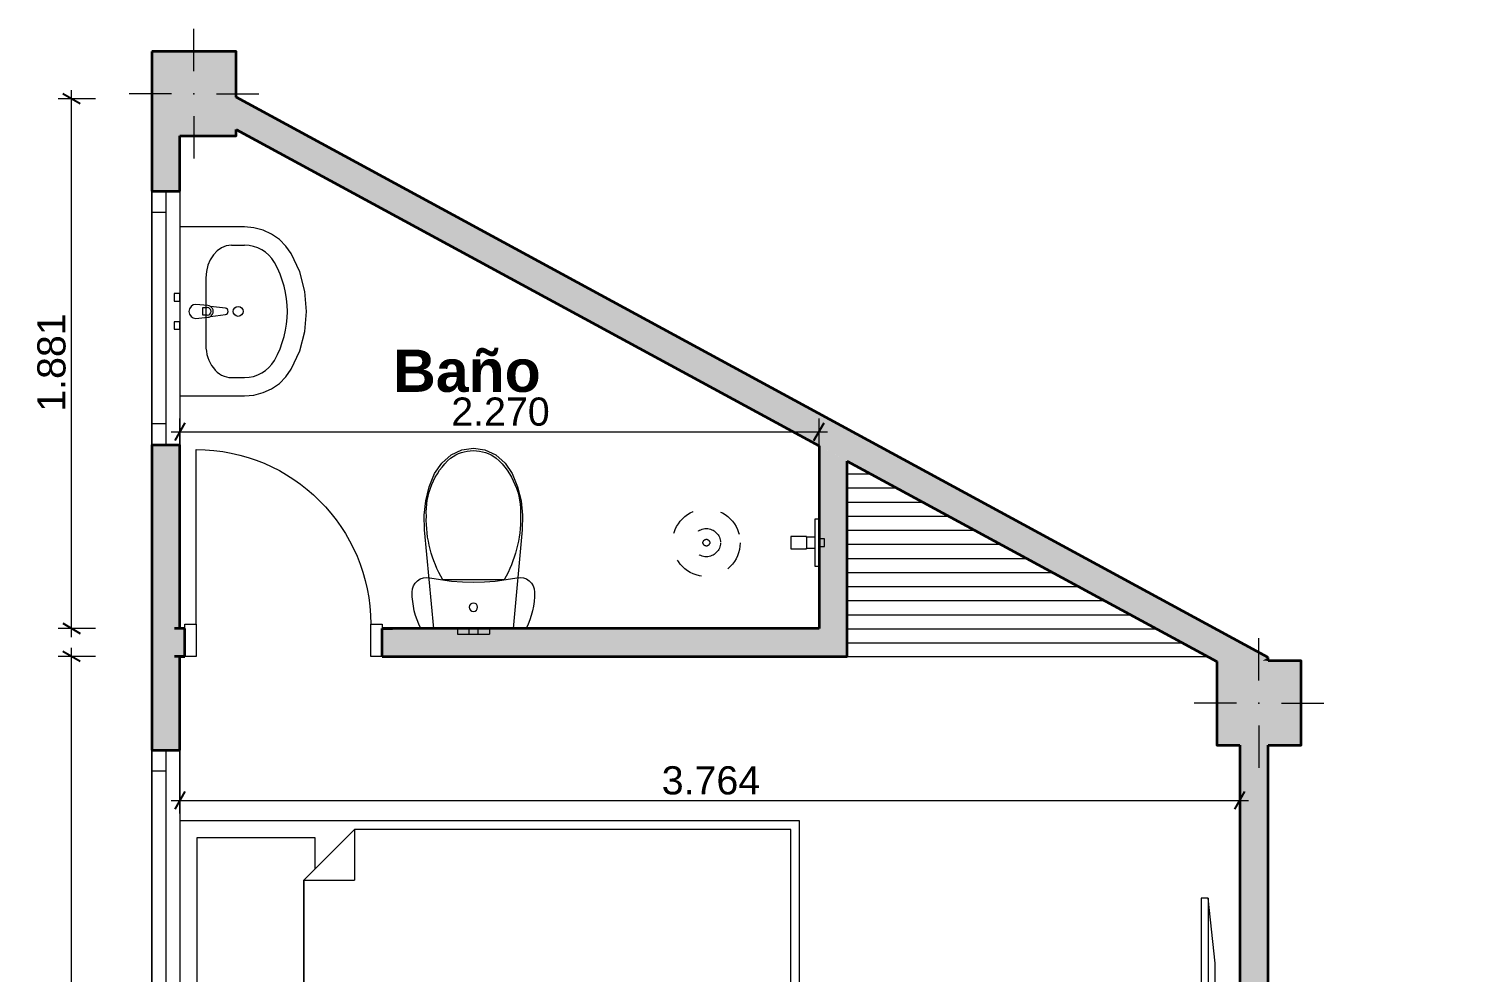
# Model space of a CAD drawing. Header units: metres. Extents: x 325.2 to 333.1, y -1.6 to 15.3.
# Drawn here: x 325.22 to 330.35, y 11.93 to 15.28 of the extents above; entities that cross this region are included whole.
import ezdxf

# ---------------------------------------------------------------- set-up
doc = ezdxf.new("R2010")
doc.units = ezdxf.units.M
doc.header["$MEASUREMENT"] = 0
doc.linetypes.add('Línea Oculta', pattern=[0.15875, 0.105833, -0.052917])
doc.linetypes.add('Wipeout_Contour', pattern=[1, 0, -1])
for name, color, linetype in [('Nuevo_Cotas - General', 7, 'Continuous'), ('Nuevo_Dibujo 2D - General', 7, 'Continuous'), ('Nuevo_Estructura - Carga', 7, 'Continuous'), ('Nuevo_Interior - Mobiliario', 7, 'Continuous'), ('Nuevo_Puertas ARCHICAD', 7, 'Continuous'), ('Nuevo_Ventanas ARCHICAD', 7, 'Continuous')]:
    doc.layers.add(name, color=color, linetype=linetype)
for name, color, linetype, lineweight, true_color in [('Nuevo_Cotas - General_Pluma_Nº__45', 7, 'Continuous', 25, 0x40a5ff), ('Nuevo_Cotas - General_Pluma_Nº__85', 7, 'Continuous', 20, 0x80c2ff), ('Nuevo_Dibujo 2D - General_Pluma_Nº__82', 7, 'Continuous', 20, 0xaaaaaa), ('Nuevo_Estructura - Carga_Pluma_Nº__160', 7, 'Continuous', 20, 0xb4a35c), ('Nuevo_Estructura - Carga_Pluma_Nº__28', 7, 'Continuous', 35, 0xa80f02), ('Nuevo_Interior - Mobiliario_Pluma_Nº__4', 7, 'Continuous', 20, 0x029e21), ('Nuevo_Notas - Textos_Pluma_Nº__86', 7, 'Continuous', 20, 0x5555ff), ('Nuevo_Puertas ARCHICAD_Pluma_Nº__23', 7, 'Continuous', 20, 0xff6600), ('Nuevo_Puertas ARCHICAD_Pluma_Nº__3', 7, 'Continuous', 18, 0xff6600), ('Nuevo_Ventanas ARCHICAD_Pluma_Nº__23', 7, 'Continuous', 20, 0xff6600), ('Nuevo_Ventanas ARCHICAD_Pluma_Nº__3', 7, 'Continuous', 18, 0xff6600)]:
    doc.layers.add(name, color=color, linetype=linetype, lineweight=lineweight, true_color=true_color)
for name, color, linetype, lineweight in [('Nuevo_Cotas - General_Pluma_Nº__46', 5, 'Continuous', 25), ('Nuevo_Dibujo 2D - General_Pluma_Nº__2', 8, 'Continuous', 15), ('Nuevo_Estructura - Carga_Pluma_Nº__20', 1, 'Continuous', 0), ('Nuevo_Estructura - Carga_Pluma_Nº__27', 7, 'Continuous', 35), ('Nuevo_Interior - Mobiliario_Pluma_Nº__75', 6, 'Continuous', 20), ('Nuevo_Puertas ARCHICAD_Pluma_Nº__141', 7, 'Continuous', 20), ('Nuevo_Puertas ARCHICAD_Pluma_Nº__27', 7, 'Continuous', 35), ('Nuevo_Ventanas ARCHICAD_Pluma_Nº__27', 7, 'Continuous', 35)]:
    doc.layers.add(name, color=color, linetype=linetype, lineweight=lineweight)
doc.styles.add('Estilo_Generado_1', font='')
doc.styles.add('Estilo_Generado_2', font='arial.ttf')
doc.styles.get('Estilo_Generado_1').set_extended_font_data('Arial')
doc.dimstyles.new('Estilo_Generado__1', dxfattribs={"dimtxt": 0.1, "dimasz": 0.0475, "dimexe": 0.18, "dimexo": 0.3, "dimgap": 0.09, "dimtad": 1, "dimtih": 1, "dimtoh": 1, "dimdec": 3, "dimzin": 0, "dimdsep": 46, "dimtxsty": 'Estilo_Generado_1', "dimblk": 'ARROWHEAD_2', "dimblk1": 'ARROWHEAD_2', "dimblk2": 'ARROWHEAD_2', "dimcen": 0.09, "dimclrd": 256, "dimclre": 256, "dimclrt": 5, "dimadec": 0, "dimazin": 0, "dimtfac": 1, "dimtdec": 4, "dimtmove": 0, "dimatfit": 3, "dimfxl": 1, "dimtolj": 1, "dimtzin": 0, "dimarcsym": 0})
doc.dimstyles.new('Estilo_Generado__2', dxfattribs={"dimtxt": 0.1, "dimasz": 0.0475, "dimexe": 0.18, "dimexo": 0.3, "dimgap": 0.09, "dimtad": 1, "dimdec": 3, "dimzin": 0, "dimdsep": 46, "dimtxsty": 'Estilo_Generado_1', "dimblk": 'ARROWHEAD_2', "dimblk1": 'ARROWHEAD_2', "dimblk2": 'ARROWHEAD_2', "dimcen": 0.09, "dimclrd": 256, "dimclre": 256, "dimclrt": 5, "dimadec": 0, "dimazin": 0, "dimtfac": 1, "dimtdec": 4, "dimtmove": 0, "dimatfit": 3, "dimfxl": 1, "dimtolj": 1, "dimtzin": 0, "dimarcsym": 0})

# ---------------------------------------------------------------- blocks, each defined once
blk = doc.blocks.new('Ventana 24_2')
at = {"layer": 'Nuevo_Ventanas ARCHICAD_Pluma_Nº__23', "color": 30, "linetype": 'Continuous', "lineweight": 20, "true_color": 0xff6600}
for p, q in [((-0.9515, 0), (-0.8765, 0)), ((-0.8765, 0), (-0.8765, -0.05)), ((0.8765, -0.05), (0.8765, 0)), ((0.8765, 0), (0.9515, 0)), ((-0.8765, -0.05), (-0.9515, -0.05)), ((0.9515, -0.05), (0.8765, -0.05))]:
    blk.add_line(p, q, dxfattribs=at)
at = {"layer": 'Nuevo_Ventanas ARCHICAD_Pluma_Nº__27', "color": 7, "linetype": 'Continuous', "lineweight": 35}
for p, q in [((-0.9515, 0), (-0.9515, 0.05)), ((-0.9515, -0.05), (-0.9515, 0)), ((-0.9515, -0.05), (-0.9515, 0)), ((0.9515, 0), (0.9515, 0.05)), ((0.9515, -0.05), (0.9515, 0)), ((0.9515, -0.05), (0.9515, 0))]:
    blk.add_line(p, q, dxfattribs=at)
at = {"layer": 'Nuevo_Ventanas ARCHICAD_Pluma_Nº__3', "color": 30, "linetype": 'Continuous', "lineweight": 18, "true_color": 0xff6600}
for p, q in [((-0.9515, 0.05), (0.9515, 0.05)), ((-0.8765, 0), (0.8765, 0)), ((-0.9515, -0.05), (0.9515, -0.05)), ((0.8765, -0.05), (-0.8765, -0.05))]:
    blk.add_line(p, q, dxfattribs=at)
blk = doc.blocks.new('Ventana 24_3')
at = {"layer": 'Nuevo_Ventanas ARCHICAD_Pluma_Nº__23', "color": 30, "linetype": 'Continuous', "lineweight": 20, "true_color": 0xff6600}
for p, q in [((-0.45, 0), (-0.375, 0)), ((-0.375, 0), (-0.375, -0.05)), ((0.375, -0.05), (0.375, 0)), ((0.375, 0), (0.45, 0)), ((-0.375, -0.05), (-0.45, -0.05)), ((0.45, -0.05), (0.375, -0.05))]:
    blk.add_line(p, q, dxfattribs=at)
at = {"layer": 'Nuevo_Ventanas ARCHICAD_Pluma_Nº__27', "color": 7, "linetype": 'Continuous', "lineweight": 35}
for p, q in [((-0.45, 0), (-0.45, 0.05)), ((-0.45, -0.05), (-0.45, 0)), ((-0.45, -0.05), (-0.45, 0)), ((0.45, 0), (0.45, 0.05)), ((0.45, -0.05), (0.45, 0)), ((0.45, -0.05), (0.45, 0))]:
    blk.add_line(p, q, dxfattribs=at)
at = {"layer": 'Nuevo_Ventanas ARCHICAD_Pluma_Nº__3', "color": 30, "linetype": 'Continuous', "lineweight": 18, "true_color": 0xff6600}
for p, q in [((-0.45, 0.05), (0.45, 0.05)), ((-0.375, 0), (0.375, 0)), ((-0.45, -0.05), (0.45, -0.05)), ((0.375, -0.05), (-0.375, -0.05))]:
    blk.add_line(p, q, dxfattribs=at)
blk = doc.blocks.new('Muro_1', base_point=(325.6538, 0))
at = {"layer": 'Nuevo_Estructura - Carga_Pluma_Nº__160', "linetype": 'Continuous', "lineweight": 0, "true_color": 0x5a512e}
for points in [[(325.7538, 14.9), (325.6538, 14.9), (325.6538, 14.7036), (325.7538, 14.7036)], [(325.6538, 12.7189), (325.7538, 12.7189), (325.7538, 13.8036), (325.6538, 13.8036)]]:
    blk.add_hatch(color=59, dxfattribs=at).paths.add_polyline_path(points)
at = {"layer": 'Nuevo_Estructura - Carga_Pluma_Nº__27', "color": 7, "linetype": 'Continuous', "lineweight": 35}
for p, q in [((325.6538, 14.7036), (325.7038, 14.7036)), ((325.7038, 14.7036), (325.7538, 14.7036)), ((325.6538, 13.8036), (325.7038, 13.8036)), ((325.7038, 13.8036), (325.7538, 13.8036)), ((325.6538, 12.7189), (325.7038, 12.7189)), ((325.7038, 12.7189), (325.7538, 12.7189))]:
    blk.add_line(p, q, dxfattribs=at)
at = {"layer": 'Nuevo_Estructura - Carga_Pluma_Nº__27', "color": 7, "linetype": 'Continuous', "lineweight": 35, "flags": 128}
for points in [[(325.6538, 14.9), (325.6538, 14.7036)], [(325.7538, 14.7036), (325.7538, 14.9)], [(325.6538, 13.8036), (325.6538, 12.7189)], [(325.7538, 13.1513), (325.7538, 13.8036)], [(325.7538, 12.7189), (325.7538, 13.0513)]]:
    blk.add_lwpolyline(points, dxfattribs=at)
at = {"layer": 'Nuevo_Ventanas ARCHICAD', "color": 21, "linetype": 'Continuous', "lineweight": 18, "true_color": 0xff9955, "rotation": 270}
for name, p in [('Ventana 24_3', (325.7038, 14.2536)), ('Ventana 24_2', (325.7038, 11.7674))]:
    blk.add_blockref(name, p, dxfattribs=at)
blk = doc.blocks.new('Muro_2', base_point=(325.6538, 15.2))
at = {"layer": 'Nuevo_Estructura - Carga_Pluma_Nº__160', "linetype": 'Continuous', "lineweight": 0, "true_color": 0x5a512e}
for points in [[(325.9538, 15.0371), (325.9538, 14.9234), (329.4353, 13.0334), (329.4353, 13.0363), (329.5178, 13.0363), (329.5178, 13.1024)], [(329.6178, 13.0481), (329.5178, 13.1024), (329.5178, 13.0363), (329.5978, 13.0363)], [(329.6178, 13.0481), (329.5978, 13.0363), (329.6178, 13.0363)]]:
    blk.add_hatch(color=59, dxfattribs=at).paths.add_polyline_path(points)
at = {"layer": 'Nuevo_Estructura - Carga_Pluma_Nº__27', "color": 7, "linetype": 'Continuous', "lineweight": 35, "flags": 128}
for points in [[(329.6178, 13.0481), (325.9538, 15.0371)], [(325.9538, 14.9234), (328.0233, 13.7999)], [(328.1233, 13.7456), (329.4353, 13.0334)]]:
    blk.add_lwpolyline(points, dxfattribs=at)
blk = doc.blocks.new('Puerta 24')
at = {"layer": 'Nuevo_Puertas ARCHICAD_Pluma_Nº__141', "color": 7, "linetype": 'Continuous', "lineweight": 20}
blk.add_arc((0.36, 0), 0.72, 90, 180, dxfattribs=at)
at = {"layer": 'Nuevo_Puertas ARCHICAD_Pluma_Nº__23', "color": 30, "linetype": 'Continuous', "lineweight": 20, "true_color": 0xff6600}
for p, q in [((-0.36, 0), (-0.4, 0)), ((-0.4, 0), (-0.4, -0.115)), ((-0.36, -0.115), (-0.36, 0)), ((0.4, 0), (0.36, 0)), ((0.36, 0), (0.36, -0.115)), ((0.4, -0.115), (0.4, 0)), ((-0.4, -0.115), (-0.36, -0.115)), ((0.36, -0.115), (0.4, -0.115))]:
    blk.add_line(p, q, dxfattribs=at)
at = {"layer": 'Nuevo_Puertas ARCHICAD_Pluma_Nº__27', "color": 7, "linetype": 'Continuous', "lineweight": 35}
for p, q in [((-0.4, -0.015), (-0.437, -0.015)), ((-0.4, -0.015), (-0.437, -0.015)), ((-0.4, -0.115), (-0.4, -0.015)), ((-0.4, -0.115), (-0.4, -0.015)), ((0.4, -0.115), (0.4, -0.015)), ((0.4, -0.115), (0.4, -0.015)), ((0.4, -0.015), (0.437, -0.015)), ((0.4, -0.015), (0.437, -0.015)), ((-0.4, -0.115), (-0.437, -0.115)), ((-0.4, -0.115), (-0.437, -0.115)), ((0.4, -0.115), (0.437, -0.115)), ((0.4, -0.115), (0.437, -0.115))]:
    blk.add_line(p, q, dxfattribs=at)
at = {"layer": 'Nuevo_Puertas ARCHICAD_Pluma_Nº__3', "color": 30, "linetype": 'Continuous', "lineweight": 18, "true_color": 0xff6600}
blk.add_line((0.36, 0), (0.36, 0.72), dxfattribs=at)
blk = doc.blocks.new('Muro_10', base_point=(329.6178, 8.0674))
at = {"layer": 'Nuevo_Estructura - Carga_Pluma_Nº__160', "linetype": 'Continuous', "lineweight": 0, "true_color": 0x5a512e}
for points in [[(329.6178, 12.7363), (329.5178, 12.7363), (329.5178, 8.9674), (329.6178, 8.9674)], [(329.6178, 8.1674), (329.5178, 8.0674), (329.6178, 8.0674)], [(329.6178, 8.1674), (329.5178, 8.1674), (329.5178, 8.0674)]]:
    blk.add_hatch(color=59, dxfattribs=at).paths.add_polyline_path(points)
at = {"layer": 'Nuevo_Estructura - Carga_Pluma_Nº__27', "color": 7, "linetype": 'Continuous', "lineweight": 35}
for p, q in [((329.5178, 8.9674), (329.5178, 9.0044)), ((329.6178, 8.9674), (329.6178, 9.0044)), ((329.5178, 8.9674), (329.6178, 8.9674)), ((329.5178, 8.1674), (329.5178, 8.1304)), ((329.5178, 8.1674), (329.6178, 8.1674)), ((329.6178, 8.1674), (329.6178, 8.1304))]:
    blk.add_line(p, q, dxfattribs=at)
at = {"layer": 'Nuevo_Estructura - Carga_Pluma_Nº__27', "color": 7, "linetype": 'Continuous', "lineweight": 35, "flags": 128}
for points in [[(329.6178, 13.0363), (329.6178, 13.0481)], [(329.5178, 12.7363), (329.5178, 10.1674)], [(329.6178, 11.4), (329.6178, 12.7363)], [(329.6178, 8.9674), (329.6178, 11.3)], [(329.5178, 10.0674), (329.5178, 8.9674)], [(329.5178, 8.1674), (329.5178, 8.0674)], [(329.5178, 8.0674), (329.6178, 8.0674)]]:
    blk.add_lwpolyline(points, dxfattribs=at)
at = {"layer": 'Nuevo_Puertas ARCHICAD', "color": 21, "linetype": 'Continuous', "lineweight": 18, "true_color": 0xff9955, "rotation": 270}
blk.add_blockref('Puerta 24', (329.6328, 8.5674), dxfattribs=at)
blk = doc.blocks.new('Puerta 24_2')
at = {"layer": 'Nuevo_Puertas ARCHICAD_Pluma_Nº__141', "color": 7, "linetype": 'Continuous', "lineweight": 20}
blk.add_arc((0.31, 0), 0.62, 90, 180, dxfattribs=at)
at = {"layer": 'Nuevo_Puertas ARCHICAD_Pluma_Nº__23', "color": 30, "linetype": 'Continuous', "lineweight": 20, "true_color": 0xff6600}
for p, q in [((-0.31, 0), (-0.35, 0)), ((-0.35, 0), (-0.35, -0.115)), ((-0.31, -0.115), (-0.31, 0)), ((0.35, 0), (0.31, 0)), ((0.31, 0), (0.31, -0.115)), ((0.35, -0.115), (0.35, 0)), ((-0.35, -0.115), (-0.31, -0.115)), ((0.31, -0.115), (0.35, -0.115))]:
    blk.add_line(p, q, dxfattribs=at)
at = {"layer": 'Nuevo_Puertas ARCHICAD_Pluma_Nº__27', "color": 7, "linetype": 'Continuous', "lineweight": 35}
for p, q in [((-0.35, -0.015), (-0.387, -0.015)), ((-0.35, -0.015), (-0.387, -0.015)), ((-0.35, -0.115), (-0.35, -0.015)), ((-0.35, -0.115), (-0.35, -0.015)), ((0.35, -0.115), (0.35, -0.015)), ((0.35, -0.115), (0.35, -0.015)), ((0.35, -0.015), (0.387, -0.015)), ((0.35, -0.015), (0.387, -0.015)), ((-0.35, -0.115), (-0.387, -0.115)), ((-0.35, -0.115), (-0.387, -0.115)), ((0.35, -0.115), (0.387, -0.115)), ((0.35, -0.115), (0.387, -0.115))]:
    blk.add_line(p, q, dxfattribs=at)
at = {"layer": 'Nuevo_Puertas ARCHICAD_Pluma_Nº__3', "color": 30, "linetype": 'Continuous', "lineweight": 18, "true_color": 0xff6600}
blk.add_line((0.31, 0), (0.31, 0.62), dxfattribs=at)
blk = doc.blocks.new('Muro_22', base_point=(325.6538, 13.0513))
at = {"layer": 'Nuevo_Estructura - Carga_Pluma_Nº__160', "linetype": 'Continuous', "lineweight": 0, "true_color": 0x5a512e}
for points in [[(325.7538, 13.1513), (325.7538, 13.0513), (325.7716, 13.0513), (325.7716, 13.1513)], [(326.4716, 13.1513), (326.4716, 13.0513), (328.0233, 13.0513), (328.0233, 13.1513)], [(328.1233, 13.1513), (328.0233, 13.1513), (328.1233, 13.0513)], [(328.0233, 13.0513), (328.1233, 13.0513), (328.0233, 13.1513)]]:
    blk.add_hatch(color=59, dxfattribs=at).paths.add_polyline_path(points)
at = {"layer": 'Nuevo_Estructura - Carga_Pluma_Nº__27', "color": 7, "linetype": 'Continuous', "lineweight": 35}
for p, q in [((325.7716, 13.1513), (325.7346, 13.1513)), ((325.7716, 13.0513), (325.7716, 13.1513)), ((326.4716, 13.1513), (326.5086, 13.1513)), ((326.4716, 13.0513), (326.4716, 13.1513)), ((325.7716, 13.0513), (325.7346, 13.0513)), ((326.4716, 13.0513), (326.5086, 13.0513))]:
    blk.add_line(p, q, dxfattribs=at)
at = {"layer": 'Nuevo_Estructura - Carga_Pluma_Nº__27', "color": 7, "linetype": 'Continuous', "lineweight": 35, "flags": 128}
for points in [[(325.7716, 13.1513), (325.7538, 13.1513)], [(328.0233, 13.1513), (326.4716, 13.1513)], [(328.1233, 13.0513), (328.1233, 13.1513)], [(325.7538, 13.0513), (325.7716, 13.0513)], [(326.4716, 13.0513), (328.1233, 13.0513)]]:
    blk.add_lwpolyline(points, dxfattribs=at)
at = {"layer": 'Nuevo_Puertas ARCHICAD', "color": 21, "linetype": 'Continuous', "lineweight": 18, "true_color": 0xff9955, "xscale": -1}
blk.add_blockref('Puerta 24_2', (326.1216, 13.1663), dxfattribs=at)
blk = doc.blocks.new('Muro_23', base_point=(328.0233, 13.9137))
at = {"layer": 'Nuevo_Estructura - Carga_Pluma_Nº__160', "linetype": 'Continuous', "lineweight": 0, "true_color": 0x5a512e}
blk.add_hatch(color=59, dxfattribs=at).paths.add_polyline_path([(328.1233, 13.1513), (328.1233, 13.7456), (328.0233, 13.7999), (328.0233, 13.1513)])
at = {"layer": 'Nuevo_Estructura - Carga_Pluma_Nº__27', "color": 7, "linetype": 'Continuous', "lineweight": 35, "flags": 128}
for points in [[(328.0233, 13.7999), (328.0233, 13.1513)], [(328.1233, 13.1513), (328.1233, 13.7456)]]:
    blk.add_lwpolyline(points, dxfattribs=at)
blk = doc.blocks.new('Pilar_9', base_point=(325.8038, 15.05))
at = {"layer": 'Nuevo_Estructura - Carga_Pluma_Nº__160', "linetype": 'Continuous', "lineweight": 0, "true_color": 0x5a512e}
for points in [[(325.6538, 15.2), (325.7538, 15.1457), (325.9538, 15.0371), (325.9538, 15.2)], [(325.7538, 15.1457), (325.6538, 15.2), (325.7538, 15.0319)], [(325.6538, 15.0862), (325.7538, 15.0319), (325.6538, 15.2)], [(325.7538, 15.1457), (325.7538, 15.0319), (325.9538, 14.9234), (325.9538, 15.0371)], [(325.6538, 15.0862), (325.6538, 14.9), (325.7538, 14.9), (325.7538, 15.0319)], [(325.9538, 14.9234), (325.7538, 15.0319), (325.7538, 14.9), (325.9538, 14.9)]]:
    blk.add_hatch(color=59, dxfattribs=at).paths.add_polyline_path(points)
at = {"layer": 'Nuevo_Estructura - Carga_Pluma_Nº__20', "color": 1, "linetype": 'Continuous', "lineweight": 0}
for p, q in [((325.8038, 15.13), (325.8038, 15.28)), ((325.7238, 15.05), (325.5738, 15.05)), ((325.8838, 15.05), (326.0338, 15.05)), ((325.8038, 14.97), (325.8038, 14.82))]:
    blk.add_line(p, q, dxfattribs=at)
blk.add_point((325.8038, 15.05), dxfattribs=at)
at = {"layer": 'Nuevo_Estructura - Carga_Pluma_Nº__28', "color": 14, "linetype": 'Continuous', "lineweight": 35, "true_color": 0xa80f02, "flags": 128}
for points in [[(325.9538, 15.0371), (325.9538, 15.2), (325.6538, 15.2)], [(325.6538, 15.2), (325.6538, 15.0862)], [(325.6538, 15.0862), (325.6538, 14.9)], [(325.7538, 14.9), (325.9538, 14.9), (325.9538, 14.9234)]]:
    blk.add_lwpolyline(points, dxfattribs=at)
blk = doc.blocks.new('Pilar_10', base_point=(329.5853, 12.8863))
at = {"layer": 'Nuevo_Estructura - Carga_Pluma_Nº__160', "linetype": 'Continuous', "lineweight": 0, "true_color": 0x5a512e}
for points in [[(329.5178, 13.0363), (329.4353, 13.0363), (329.4353, 13.0334), (329.5178, 12.9886)], [(329.4353, 13.0334), (329.4353, 12.7363), (329.5178, 12.7363), (329.5178, 12.9886)], [(329.5178, 12.9886), (329.6178, 12.9343), (329.6178, 13.0363), (329.5978, 13.0363)], [(329.5978, 13.0363), (329.5178, 13.0363), (329.5178, 12.9886)], [(329.7353, 13.0363), (329.6178, 13.0363), (329.6178, 12.9343), (329.6178, 12.7363), (329.7353, 12.7363)], [(329.6178, 12.9343), (329.5178, 12.9886), (329.5178, 12.7363), (329.6178, 12.7363)]]:
    blk.add_hatch(color=59, dxfattribs=at).paths.add_polyline_path(points)
at = {"layer": 'Nuevo_Estructura - Carga_Pluma_Nº__20', "color": 1, "linetype": 'Continuous', "lineweight": 0}
for p, q in [((329.5853, 12.9663), (329.5853, 13.1163)), ((329.5053, 12.8863), (329.3553, 12.8863)), ((329.6653, 12.8863), (329.8153, 12.8863)), ((329.5853, 12.8063), (329.5853, 12.6563))]:
    blk.add_line(p, q, dxfattribs=at)
blk.add_point((329.5853, 12.8863), dxfattribs=at)
at = {"layer": 'Nuevo_Estructura - Carga_Pluma_Nº__28', "color": 14, "linetype": 'Continuous', "lineweight": 35, "true_color": 0xa80f02, "flags": 128}
for points in [[(329.4353, 13.0334), (329.4353, 12.7363), (329.5178, 12.7363)], [(329.6178, 12.7363), (329.7353, 12.7363), (329.7353, 13.0363), (329.6178, 13.0363)]]:
    blk.add_lwpolyline(points, dxfattribs=at)
blk = doc.blocks.new('Cama Doble 04 24')
at = {"layer": 'Nuevo_Interior - Mobiliario_Pluma_Nº__4', "color": 104, "linetype": 'Continuous', "lineweight": 20, "true_color": 0x029e21}
for p, q in [((0.21, 1.76), (0.21, 1.58)), ((1.19, 1.76), (1.19, 1.58)), ((0.03, 1.58), (0.21, 1.58)), ((1.37, 1.58), (1.19, 1.58))]:
    blk.add_line(p, q, dxfattribs=at)
at = {"layer": 'Nuevo_Interior - Mobiliario_Pluma_Nº__4', "color": 104, "linetype": 'Continuous', "lineweight": 20, "true_color": 0x029e21, "flags": 128}
for points in [[(0, 0), (1.4, 0), (1.4, 2.2), (0, 2.2)], [(0.64, 1.76), (0.21, 1.76), (0.17, 1.72), (0.06, 1.72), (0.06, 2.14), (0.64, 2.14)], [(0.76, 1.76), (1.19, 1.76), (1.23, 1.72), (1.34, 1.72), (1.34, 2.14), (0.76, 2.14)], [(0.03, 0.03), (1.37, 0.03), (1.37, 1.58), (1.19, 1.76), (0.21, 1.76), (0.03, 1.58)]]:
    blk.add_lwpolyline(points, close=True, dxfattribs=at)
blk = doc.blocks.new('TV Pantalla Plana 24')
at = {"layer": 'Nuevo_Interior - Mobiliario_Pluma_Nº__4', "color": 104, "linetype": 'Continuous', "lineweight": 20, "true_color": 0x029e21}
for p, q in [((0, 0.025), (0.9255, 0.025)), ((0.6787, 0.01), (0.6787, 0.0163)), ((0.6787, 0.0163), (0.7096, 0.0163)), ((0.7096, 0.01), (0.6787, 0.01)), ((0.7096, 0.0163), (0.7096, 0.01)), ((0.725, 0.01), (0.725, 0.0163)), ((0.725, 0.0163), (0.7867, 0.0163)), ((0.7867, 0.01), (0.725, 0.01)), ((0.7867, 0.0163), (0.7867, 0.01)), ((0.8021, 0.01), (0.8021, 0.0163)), ((0.8021, 0.0163), (0.8638, 0.0163)), ((0.8638, 0.01), (0.8021, 0.01)), ((0.8638, 0.0163), (0.8638, 0.01))]:
    blk.add_line(p, q, dxfattribs=at)
at = {"layer": 'Nuevo_Interior - Mobiliario_Pluma_Nº__4', "color": 104, "linetype": 'Continuous', "lineweight": 20, "true_color": 0x029e21, "flags": 128}
for points in [[(0.4478, 0.1275), (0.4778, 0.1275), (0.4778, 0.1375), (0.4478, 0.1375)], [(0.4503, 0.06), (0.4753, 0.06), (0.4753, 0.1275), (0.4503, 0.1275)], [(0.3128, 0.05), (0.6128, 0.05), (0.6128, 0.06), (0.3128, 0.06)], [(0, 0), (0.9255, 0), (0.9255, 0.025), (0.6941, 0.05), (0.2314, 0.05), (0, 0.025)]]:
    blk.add_lwpolyline(points, close=True, dxfattribs=at)
at = {"layer": 'Nuevo_Interior - Mobiliario_Pluma_Nº__4', "color": 104, "linetype": 'Continuous', "lineweight": 20, "true_color": 0x029e21}
blk.add_arc((0.4628, 0.0938), 0.0125, 0, 180, dxfattribs=at)
blk = doc.blocks.new('Kit Ducha 24')
at = {"layer": 'Nuevo_Interior - Mobiliario_Pluma_Nº__75', "color": 6, "linetype": 'Continuous', "lineweight": 20}
for p, q in [((-0.02, -0.015), (0.02, -0.015)), ((-0.02, -0.045), (0.02, -0.045))]:
    blk.add_line(p, q, dxfattribs=at)
at = {"layer": 'Nuevo_Interior - Mobiliario_Pluma_Nº__75', "color": 6, "linetype": 'Continuous', "lineweight": 20, "flags": 128}
for points in [[(-0.083, 0), (-0.083, -0.015), (-0.02, -0.015), (-0.02, -0.045), (-0.022, -0.045), (-0.022, -0.1), (0.022, -0.1), (0.022, -0.045), (0.02, -0.045), (0.02, -0.015), (0.083, -0.015), (0.083, 0)], [(-0.0135, 0), (0.0135, 0), (0.0135, 0.02), (-0.0135, 0.02)], [(-0.0135, 0), (0.0135, 0), (0.0135, 0.02), (-0.0135, 0.02)]]:
    blk.add_lwpolyline(points, close=True, dxfattribs=at)
at = {"layer": 'Nuevo_Interior - Mobiliario_Pluma_Nº__75', "color": 6, "linetype": 'Línea Oculta', "lineweight": 20}
for radius in [0.12, 0.05, 0.012]:
    blk.add_circle((0, -0.4), radius, dxfattribs=at)
blk = doc.blocks.new('Lavabo 24')
at = {"layer": 'Nuevo_Interior - Mobiliario_Pluma_Nº__75', "color": 6, "linetype": 'Continuous', "lineweight": 20}
for p, q in [((0.1188, -0.0923), (-0.1188, -0.0923)), ((-0.0136, -0.0971), (-0.0136, -0.0822)), ((-0.0136, -0.0822), (0.0136, -0.0822)), ((0.0136, -0.0822), (0.0136, -0.0971)), ((-0.2348, -0.1833), (-0.2348, -0.2291)), ((0.2348, -0.1833), (0.2348, -0.2291))]:
    blk.add_line(p, q, dxfattribs=at)
at = {"layer": 'Nuevo_Interior - Mobiliario_Pluma_Nº__75', "color": 6, "linetype": 'Continuous', "lineweight": 20, "flags": 128}
for points in [[(-0.3, 0), (-0.3, -0.2291), (-0.2971, -0.2628), (-0.2885, -0.2955), (-0.2745, -0.326), (-0.2555, -0.3534), (-0.2322, -0.3769), (-0.2052, -0.3956), (-0.14, -0.4255), (-0.071, -0.4438), (0, -0.45), (0.071, -0.4438), (0.14, -0.4255), (0.2052, -0.3956), (0.2322, -0.3769), (0.2555, -0.3534), (0.2745, -0.326), (0.2885, -0.2955), (0.2971, -0.2628), (0.3, -0.2291), (0.3, 0)], [(-0.0635, 0), (-0.0365, 0), (-0.0365, 0.02), (-0.0635, 0.02)], [(0.0365, 0), (0.0635, 0), (0.0635, 0.02), (0.0365, 0.02)]]:
    blk.add_lwpolyline(points, close=True, dxfattribs=at)
blk.add_lwpolyline([(-0.025, -0.0573), (-0.021, -0.0993, 0.12102), (-0.0177, -0.1088), (-0.0111, -0.1617, 0.882566), (0.0111, -0.1617), (0.0177, -0.1088, 0.12102), (0.021, -0.0993), (0.025, -0.0573, 1)], format="xyb", close=True, dxfattribs=at)
at = {"layer": 'Nuevo_Interior - Mobiliario_Pluma_Nº__75', "color": 6, "linetype": 'Continuous', "lineweight": 20}
blk.add_circle((0, -0.2071), 0.0175, dxfattribs=at)
for centre, radius, start, end in [((0, -0.0971), 0.0136, 180, 0), ((0, -0.0974), 0.0211, 212.771, 327.229)]:
    blk.add_arc(centre, radius, start, end, dxfattribs=at)
for centre, major_axis, ratio, start_param, end_param in [((-0.1187, -0.1833), (0.1161, 0), 0.783646, 1.570796, 3.141593), ((0.1187, -0.1833), (0.1161, 0), 0.783646, 0, 1.570796), ((-0.1189, -0.2291), (0, 0.1212), 0.956522, 1.570796, 2.644618), ((0.1189, -0.2291), (0, 0.1212), 0.956522, 3.638567, 4.712389), ((0, 0), (0, 0.3818), 0.956522, 2.644618, 3.638567)]:
    blk.add_ellipse(centre, major_axis=major_axis, ratio=ratio, start_param=start_param, end_param=end_param, dxfattribs=at)
blk = doc.blocks.new('WC 24')
at = {"layer": 'Nuevo_Interior - Mobiliario_Pluma_Nº__75', "color": 6, "linetype": 'Continuous', "lineweight": 20}
for p, q in [((-0.057, 0.02), (-0.0403, 0.02)), ((-0.057, 0), (-0.057, 0.02)), ((-0.0403, 0.02), (-0.016, 0.02)), ((-0.016, 0.02), (-0.0113, 0.02)), ((-0.016, 0), (-0.016, 0.02)), ((-0.0113, 0.02), (0, 0.02)), ((0, 0.02), (0.0113, 0.02)), ((0, 0), (0.0113, 0)), ((0.0113, 0.02), (0.016, 0.02)), ((0.0113, 0), (0.016, 0)), ((0.016, 0), (0.016, 0.02)), ((0.016, 0.02), (0.0403, 0.02)), ((0.016, 0), (0.0403, 0)), ((0.0403, 0.02), (0.057, 0.02)), ((0.0403, 0), (0.057, 0)), ((0.057, 0), (0.057, 0.02)), ((-0.057, 0), (-0.0403, 0)), ((-0.0403, 0), (-0.016, 0)), ((-0.016, 0), (-0.0113, 0)), ((-0.0113, 0), (0, 0)), ((0, -0.173), (-0.1089, -0.173)), ((0.1089, -0.173), (0, -0.173))]:
    blk.add_line(p, q, dxfattribs=at)
at = {"layer": 'Nuevo_Interior - Mobiliario_Pluma_Nº__75', "color": 6, "linetype": 'Continuous', "lineweight": 20, "flags": 128}
for points in [[(-0.1868, 0), (-0.1939, -0.0151), (-0.2001, -0.0305), (-0.2054, -0.0463), (-0.2097, -0.0624), (-0.2131, -0.0787), (-0.2155, -0.0952), (-0.217, -0.1118), (-0.2175, -0.1285), (-0.2162, -0.14), (-0.2124, -0.151), (-0.2063, -0.1609), (-0.1982, -0.1691), (-0.1885, -0.1755), (-0.1776, -0.1795), (-0.1661, -0.181), (-0.1545, -0.18), (-0.1162, -0.1732), (-0.0776, -0.1683), (-0.0389, -0.1654), (0, -0.1644), (0.0389, -0.1654), (0.0776, -0.1683), (0.1162, -0.1732), (0.1545, -0.18), (0.1661, -0.181), (0.1776, -0.1795), (0.1885, -0.1755), (0.1982, -0.1691), (0.2063, -0.1609), (0.2124, -0.151), (0.2162, -0.14), (0.2175, -0.1285), (0.217, -0.1118), (0.2155, -0.0952), (0.2131, -0.0787), (0.2097, -0.0624), (0.2054, -0.0463), (0.2001, -0.0305), (0.1939, -0.0151), (0.1868, 0)], [(-0.1694, -0.4534), (-0.157, -0.5032), (-0.138, -0.5501), (-0.1124, -0.5873), (-0.0794, -0.6158), (-0.041, -0.6338), (0, -0.64), (0.041, -0.6338), (0.0794, -0.6158), (0.1124, -0.5873), (0.138, -0.5501), (0.157, -0.5032), (0.1694, -0.4534), (0.1749, -0.4021), (0.1733, -0.3504), (0.141, 0), (-0.141, 0), (-0.1733, -0.3504), (-0.1749, -0.4021)]]:
    blk.add_lwpolyline(points, close=True, dxfattribs=at)
at = {"layer": 'Nuevo_Interior - Mobiliario_Pluma_Nº__75', "color": 6, "linetype": 'Continuous', "lineweight": 20}
blk.add_ellipse((0, -0.075), major_axis=(0.015, 0), ratio=0.999724, dxfattribs=at)
for centre, major_axis, start_param, end_param in [((0.2581, -0.3879), (0, 0.4255), 1.041392, 1.594412), ((-0.2581, -0.3879), (0, 0.4255), 4.688771, 5.241791), ((0.0895, -0.4123), (0, 0.2571), 1.515065, 2.415654), ((-0.0895, -0.4123), (0, 0.2571), 3.867528, 4.768116), ((0.0008, -0.4928), (0, 0.1386), 2.509088, 3.135732), ((-0.0008, -0.4928), (0, 0.1386), 3.147454, 3.774097)]:
    blk.add_ellipse(centre, major_axis=major_axis, ratio=0.999377, start_param=start_param, end_param=end_param, dxfattribs=at)
blk = doc.blocks.new('*D79')
at = {"layer": 'Nuevo_Cotas - General_Pluma_Nº__45', "color": 161, "linetype": 'Continuous', "lineweight": 25, "true_color": 0x40a5ff}
for p, q in [((325.4004, 13.0333), (325.3379, 13.0693)), ((325.3379, 10.1854), (325.4004, 10.1494))]:
    blk.add_line(p, q, dxfattribs=at)
at = {"layer": 'Nuevo_Cotas - General_Pluma_Nº__85', "color": 151, "linetype": 'Continuous', "lineweight": 20, "true_color": 0x80c2ff}
for p, q in [((325.4538, 13.0513), (325.3223, 13.0513)), ((325.3692, 13.0513), (325.3692, 13.0819)), ((325.3692, 10.1674), (325.3692, 13.0513)), ((325.4538, 10.1674), (325.3223, 10.1674)), ((325.3692, 10.1368), (325.3692, 10.1674))]:
    blk.add_line(p, q, dxfattribs=at)
at = {"layer": 'Nuevo_Cotas - General_Pluma_Nº__46', "color": 5, "lineweight": 25, "insert": (325.3492, 11.4384), "char_height": 0.1, "attachment_point": 7, "rotation": 90, "style": 'Estilo_Generado_1'}
blk.add_mtext('\\A1;{\\pql;\\fArial|b0|i0|c0|p34;2.884}', dxfattribs=at)
blk = doc.blocks.new('ARROWHEAD_2')
at = {"color": 0, "linetype": 'Continuous', "lineweight": 0}
for p, q in [((0, 0), (-1, 0)), ((-0.38, -0.66), (0.38, 0.66))]:
    blk.add_line(p, q, dxfattribs=at)
blk = doc.blocks.new('*D80')
at = {"layer": 'Nuevo_Cotas - General_Pluma_Nº__45', "color": 161, "linetype": 'Continuous', "lineweight": 25, "true_color": 0x40a5ff}
for p, q in [((325.4004, 15.0139), (325.3379, 15.05)), ((325.3379, 13.1693), (325.4004, 13.1333))]:
    blk.add_line(p, q, dxfattribs=at)
at = {"layer": 'Nuevo_Cotas - General_Pluma_Nº__85', "color": 151, "linetype": 'Continuous', "lineweight": 20, "true_color": 0x80c2ff}
for p, q in [((325.3692, 15.0319), (325.3692, 15.0625)), ((325.4538, 15.0319), (325.3223, 15.0319)), ((325.3692, 13.1513), (325.3692, 15.0319)), ((325.4538, 13.1513), (325.3223, 13.1513)), ((325.3692, 13.1207), (325.3692, 13.1513))]:
    blk.add_line(p, q, dxfattribs=at)
at = {"layer": 'Nuevo_Cotas - General_Pluma_Nº__46', "color": 5, "lineweight": 25, "insert": (325.3492, 13.9206), "char_height": 0.1, "attachment_point": 7, "rotation": 90, "style": 'Estilo_Generado_1'}
blk.add_mtext('\\A1;{\\pql;\\fArial|b0|i0|c0|p34;1.881}', dxfattribs=at)
blk = doc.blocks.new('*D81')
at = {"layer": 'Nuevo_Cotas - General_Pluma_Nº__45', "color": 161, "linetype": 'Continuous', "lineweight": 25, "true_color": 0x40a5ff}
for p, q in [((325.7718, 12.5716), (325.7357, 12.5091)), ((329.4997, 12.5091), (329.5358, 12.5716))]:
    blk.add_line(p, q, dxfattribs=at)
at = {"layer": 'Nuevo_Cotas - General_Pluma_Nº__85', "color": 151, "linetype": 'Continuous', "lineweight": 20, "true_color": 0x80c2ff}
for p, q in [((325.7538, 12.4935), (325.7538, 12.7513)), ((329.5178, 12.4935), (329.5178, 12.6886)), ((325.7232, 12.5404), (325.7538, 12.5404)), ((325.7538, 12.5404), (329.5178, 12.5404)), ((329.5178, 12.5404), (329.5483, 12.5404))]:
    blk.add_line(p, q, dxfattribs=at)
at = {"layer": 'Nuevo_Cotas - General_Pluma_Nº__46', "color": 5, "lineweight": 25, "insert": (327.4648, 12.5604), "char_height": 0.1, "attachment_point": 7, "style": 'Estilo_Generado_1'}
blk.add_mtext('\\A1;{\\pql;\\fArial|b0|i0|c0|p34;3.764}', dxfattribs=at)
blk = doc.blocks.new('*D82')
at = {"layer": 'Nuevo_Cotas - General_Pluma_Nº__45', "color": 161, "linetype": 'Continuous', "lineweight": 25, "true_color": 0x40a5ff}
for p, q in [((325.7718, 13.881), (325.7357, 13.8185)), ((328.0053, 13.8185), (328.0414, 13.881))]:
    blk.add_line(p, q, dxfattribs=at)
at = {"layer": 'Nuevo_Cotas - General_Pluma_Nº__85', "color": 151, "linetype": 'Continuous', "lineweight": 20, "true_color": 0x80c2ff}
for p, q in [((325.7538, 13.4513), (325.7538, 13.8967)), ((328.0233, 13.4513), (328.0233, 13.8967)), ((325.7232, 13.8498), (325.7538, 13.8498)), ((325.7538, 13.8498), (328.0233, 13.8498)), ((328.0233, 13.8498), (328.0539, 13.8498))]:
    blk.add_line(p, q, dxfattribs=at)
at = {"layer": 'Nuevo_Cotas - General_Pluma_Nº__46', "color": 5, "lineweight": 25, "insert": (326.7176, 13.8698), "char_height": 0.1, "attachment_point": 7, "style": 'Estilo_Generado_1'}
blk.add_mtext('\\A1;{\\pql;\\fArial|b0|i0|c0|p34;2.270}', dxfattribs=at)

msp = doc.modelspace()

# ---------------------------------------------------------------- block references
at = {"layer": 'Nuevo_Estructura - Carga', "color": 14, "lineweight": 35, "true_color": 0xa80f02}
msp.add_blockref('Pilar_9', (325.8038, 15.05), dxfattribs=at)
at = {"layer": 'Nuevo_Estructura - Carga', "color": 7, "lineweight": 35}
for name, p in [('Muro_1', (325.6538, 0)), ('Muro_10', (329.6178, 8.0674))]:
    msp.add_blockref(name, p, dxfattribs=at)
at = {"layer": 'Nuevo_Interior - Mobiliario', "color": 104, "linetype": 'Continuous', "lineweight": 20, "true_color": 0x029e21}
for name, p, rotation in [('Lavabo 24', (325.7538, 14.2769), 89.9999999999999), ('Kit Ducha 24', (328.0233, 13.4557), 269.9999999999978), ('Cama Doble 04 24', (327.9538, 11.0674), 90), ('TV Pantalla Plana 24', (329.3803, 12.1939), 270)]:
    msp.add_blockref(name, p, dxfattribs=dict(at, rotation=rotation))
at = {"layer": 'Nuevo_Interior - Mobiliario', "color": 104, "linetype": 'Continuous', "lineweight": 20, "true_color": 0x029e21, "xscale": -1, "rotation": 180}
msp.add_blockref('WC 24', (326.7961, 13.1513), dxfattribs=at)

# ---------------------------------------------------------------- texts
at = {"layer": 'Nuevo_Notas - Textos_Pluma_Nº__86', "color": 173, "linetype": 'Continuous', "lineweight": 20, "true_color": 0x5555ff, "insert": (326.7732, 14.1411), "char_height": 0.15, "attachment_point": 2, "style": 'Estilo_Generado_2'}
msp.add_mtext('\\A1;{\\pqc;\\fArial|b1|i0|c0|p34;Baño}', dxfattribs=at)

# ---------------------------------------------------------------- dimensions: what is measured, and where the dimension line sits
at = {"layer": 'Nuevo_Cotas - General', "color": 151, "linetype": 'Continuous', "lineweight": 20, "true_color": 0x80c2ff}
for base, p1, p2, picture, middle in [((325.3692, 15.0319), (325.7538, 13.1513), (325.7538, 15.0319), '*D80', (325.2992, 14.0886)), ((325.3692, 13.0513), (325.7538, 10.1674), (325.7538, 13.0513), '*D79', (325.2992, 11.6064))]:
    dim = msp.add_linear_dim(base=base, p1=p1, p2=p2, angle=90, dimstyle='Estilo_Generado__2', dxfattribs=at)
    dim.commit()
    dim.dimension.update_dxf_attribs({"geometry": picture, "text_midpoint": middle, "dimtype": 160, "text_rotation": 90})
dim = msp.add_linear_dim(base=(328.02335, 13.84979), p1=(325.75376, 13.1513), p2=(328.02335, 13.1513), dimstyle='Estilo_Generado__1', dxfattribs=at)
dim.commit()
dim.dimension.update_dxf_attribs({"geometry": '*D82', "text_midpoint": (326.88558, 13.91979), "dimtype": 160})

# ---------------------------------------------------------------- wipeouts: each hides what was drawn before it
at = {"color": 254, "linetype": 'Wipeout_Contour', "lineweight": 0, "ltscale": 986.934353}
msp.add_wipeout([(328.1233, 13.0513), (329.4023, 13.0513), (328.1233, 13.7456)], dxfattribs=at).dxf.layer = 'Nuevo_Dibujo 2D - General'

# ---------------------------------------------------------------- next in the draw order: hatches: boundary and pattern name
at = {"layer": 'Nuevo_Dibujo 2D - General_Pluma_Nº__82', "linetype": 'Continuous', "lineweight": 20, "true_color": 0xaaaaaa}
h = msp.add_hatch(dxfattribs=at)
h.set_pattern_fill('CLOSET', color=253, style=0, pattern_type=2)
h.set_pattern_definition([(0, (0, 0), (0, 0.05), [])])
h.paths.add_polyline_path([(328.1233, 13.0513), (329.4023, 13.0513), (328.1233, 13.7456)])

# ---------------------------------------------------------------- next in the draw order: linework, layer by layer
at = {"layer": 'Nuevo_Dibujo 2D - General_Pluma_Nº__2', "color": 8, "linetype": 'Continuous', "lineweight": 15, "flags": 128}
msp.add_lwpolyline([(328.1233, 13.0513), (329.4023, 13.0513), (328.1233, 13.7456)], close=True, dxfattribs=at)

# ---------------------------------------------------------------- next in the draw order: block references
at = {"layer": 'Nuevo_Estructura - Carga', "color": 7, "lineweight": 35}
for name, p in [('Muro_2', (325.6538, 15.2)), ('Muro_22', (325.6538, 13.0513)), ('Muro_23', (328.0233, 13.9137))]:
    msp.add_blockref(name, p, dxfattribs=at)
at = {"layer": 'Nuevo_Estructura - Carga', "color": 14, "lineweight": 35, "true_color": 0xa80f02}
msp.add_blockref('Pilar_10', (329.5853, 12.8863), dxfattribs=at)

# ---------------------------------------------------------------- next in the draw order: dimensions: what is measured, and where the dimension line sits
at = {"layer": 'Nuevo_Cotas - General', "color": 151, "linetype": 'Continuous', "lineweight": 20, "true_color": 0x80c2ff}
dim = msp.add_linear_dim(base=(329.5178, 12.5404), p1=(325.7538, 13.0513), p2=(329.5178, 12.9886), dimstyle='Estilo_Generado__1', dxfattribs=at)
dim.commit()
dim.dimension.update_dxf_attribs({"geometry": '*D81', "text_midpoint": (327.6328, 12.6104), "dimtype": 160})

doc.saveas('drawing.dxf')
